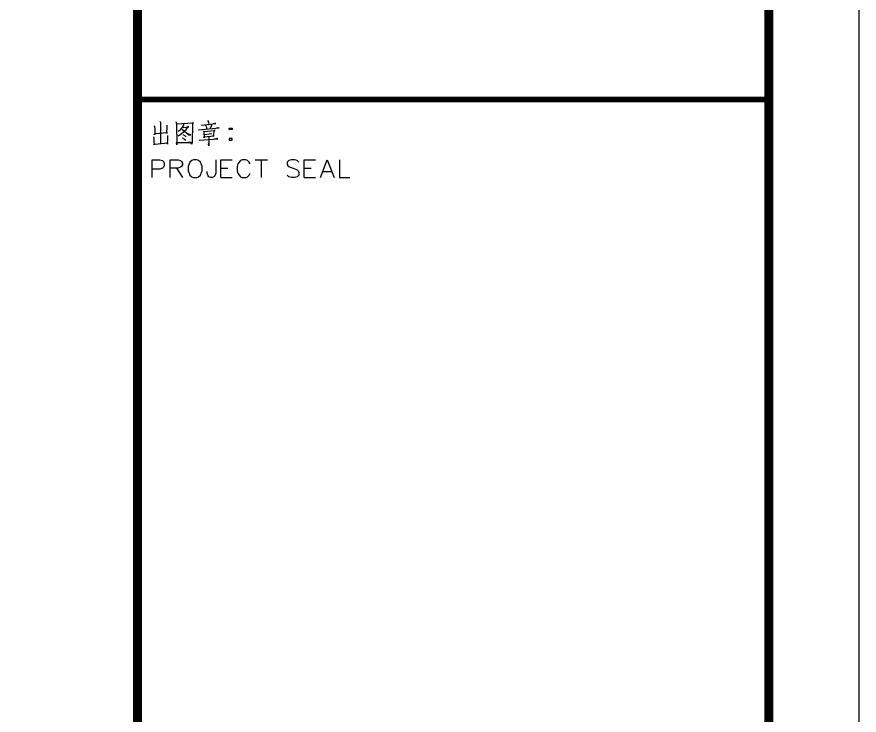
# Model space of a CAD drawing. Extents: x 1417642 to 3570900, y 124798 to 1191112.
# Drawn here: x 1604335 to 1618342, y 738331 to 749940 of the extents above; entities that cross this region are included whole.
import ezdxf

# ---------------------------------------------------------------- set-up
doc = ezdxf.new("R2010")
doc.units = 0
doc.header["$LTSCALE"] = 1000
doc.header["$MEASUREMENT"] = 0
doc.layers.add('PUB_TITLE', color=4, linetype='CONTINUOUS')
doc.layers.add('图戳', color=211, linetype='CONTINUOUS')

msp = doc.modelspace()

# ---------------------------------------------------------------- linework, layer by layer
at = {"layer": 'PUB_TITLE'}
msp.add_lwpolyline([(1417642.3, 635398.4), (1618342.3, 635398.4), (1618342.3, 761548.4), (1417642.3, 761548.4)], close=True, dxfattribs=at)
at = {"layer": 'PUB_TITLE', "const_width": 150}
msp.add_lwpolyline([(1421392.3, 636898.4), (1616842.3, 636898.4), (1616842.3, 760048.4), (1421392.3, 760048.4)], close=True, dxfattribs=at)
at = {"layer": '图戳'}
msp.add_line((1616842.3, 636898.4), (1616842.3, 760048.4), dxfattribs=at)
for points, const_width in [([(1606342.3, 760048.4), (1606342.3, 636898.4)], 150), ([(1606342.3, 748565.9), (1616842.3, 748565.9)], 90)]:
    msp.add_lwpolyline(points, dxfattribs=dict(at, const_width=const_width))
for points in [[(1606714.6, 748199.7), (1606728.3, 748182.6), (1606721.4, 748186), (1606724.8, 747834.3)], [(1606980.9, 748199.7), (1606987.7, 748158.7), (1606994.6, 747813.9), (1606991.2, 747851.4), (1607230.2, 747851.4), (1607213.1, 747854.8), (1607179, 747851.4)], [(1606991.2, 748158.7), (1607271.1, 748179.2), (1607260.9, 748186), (1607254.1, 748158.7), (1607250.7, 747858.2), (1607247.2, 747824.1), (1607226.8, 747851.4)], [(1607103.8, 748155.3), (1607103.8, 748138.2), (1607073.1, 748087), (1607035.5, 748046), (1607018.5, 748032.4)], [(1607400.9, 748138.2), (1607643.3, 748165.5), (1607629.6, 748165.5), (1607598.9, 748158.7)], [(1607503.3, 748216.7), (1607520.4, 748189.4), (1607523.8, 748186), (1607523.8, 748165.5)], [(1606615.6, 748134.8), (1606622.4, 748114.3), (1606629.2, 748066.5), (1606629.2, 748022.1), (1606625.8, 747977.7), (1606622.4, 747994.8), (1606646.3, 747998.2), (1606830.7, 748018.7), (1606830.7, 747998.2), (1606834.1, 748114.3), (1606834.1, 748141.6)], [(1607086.8, 748104.1), (1607100.4, 748100.7), (1607192.6, 748110.9), (1607182.4, 748121.1), (1607138, 748056.3), (1607103.8, 748025.5), (1607076.5, 747998.2), (1607045.8, 747974.3), (1607011.6, 747957.3)], [(1607079.9, 748066.5), (1607090.2, 748066.5), (1607192.6, 747981.2), (1607230.2, 747981.2), (1607192.6, 747988), (1607175.5, 747994.8)], [(1607356.5, 748059.7), (1607363.3, 748059.7), (1607701.4, 748093.8), (1607687.7, 748097.2), (1607657, 748090.4)], [(1607435, 748046), (1607441.9, 748025.5), (1607452.1, 747926.5), (1607445.3, 747947), (1607616, 747964.1), (1607605.7, 747960.7), (1607619.4, 748059.7), (1607622.8, 748046), (1607441.9, 748029)], [(1607472.6, 748141.6), (1607486.2, 748104.1), (1607486.2, 748076.8)], [(1607568.2, 748148.5), (1607571.6, 748134.8), (1607551.1, 748083.6)], [(1607916.5, 748090.4), (1607916.5, 748066.5), (1607865.2, 748066.5), (1607865.2, 748090.4), (1607916.5, 748090.4), (1607916.5, 748090.4)], [(1606605.3, 747947), (1606612.2, 747919.7), (1606612.2, 747868.5), (1606615.6, 747813.9), (1606605.3, 747824.1), (1606632.7, 747824.1), (1606837.5, 747844.6), (1606840.9, 747820.7), (1606844.3, 747899.2), (1606847.8, 747947), (1606844.3, 747967.5)], [(1607083.4, 747926.5), (1607124.3, 747906), (1607144.8, 747889)], [(1607097, 747984.6), (1607131.2, 747960.7), (1607148.2, 747943.6)], [(1607366.7, 747892.4), (1607677.5, 747912.9), (1607660.4, 747916.3), (1607619.4, 747906)], [(1607448.7, 747984.6), (1607578.4, 747998.2)], [(1607527.2, 747947), (1607527.2, 747793.4), (1607523.8, 747817.3), (1607527.2, 747841.2)], [(1607865.2, 747916.3), (1607865.2, 747892.4), (1607916.5, 747892.4), (1607916.5, 747916.3), (1607865.2, 747916.3), (1607865.2, 747916.3)], [(1606584.9, 747267.6), (1606584.9, 747564.6), (1606714.6, 747564.6), (1606759, 747550.9), (1606772.6, 747537.3), (1606786.3, 747510), (1606786.3, 747465.6), (1606772.6, 747438.3), (1606759, 747424.6), (1606714.6, 747407.5), (1606584.9, 747407.5)], [(1606885.3, 747267.6), (1606885.3, 747564.6), (1607015.1, 747564.6), (1607056, 747550.9), (1607073.1, 747537.3), (1607086.8, 747510), (1607086.8, 747479.2), (1607073.1, 747451.9), (1607056, 747438.3), (1607015.1, 747424.6), (1606885.3, 747424.6)], [(1607271.1, 747564.6), (1607243.8, 747550.9), (1607213.1, 747523.6), (1607199.4, 747496.3), (1607185.8, 747451.9), (1607185.8, 747380.2), (1607199.4, 747339.3), (1607213.1, 747308.5), (1607243.8, 747281.2), (1607271.1, 747267.6), (1607329.2, 747267.6), (1607356.5, 747281.2), (1607387.2, 747308.5), (1607400.9, 747339.3), (1607414.5, 747380.2), (1607414.5, 747451.9), (1607400.9, 747496.3), (1607387.2, 747523.6), (1607356.5, 747550.9), (1607329.2, 747564.6), (1607271.1, 747564.6), (1607271.1, 747564.6)], [(1607643.3, 747564.6), (1607643.3, 747339.3), (1607629.6, 747294.9), (1607612.6, 747281.2), (1607585.3, 747267.6), (1607557.9, 747267.6), (1607527.2, 747281.2), (1607513.6, 747294.9), (1607499.9, 747339.3), (1607499.9, 747366.6)], [(1607728.7, 747267.6), (1607728.7, 747564.6), (1607913, 747564.6)], [(1608213.5, 747496.3), (1608199.8, 747523.6), (1608169.1, 747550.9), (1608141.8, 747564.6), (1608083.8, 747564.6), (1608056.4, 747550.9), (1608029.1, 747523.6), (1608012.1, 747496.3), (1607998.4, 747451.9), (1607998.4, 747380.2), (1608012.1, 747339.3), (1608029.1, 747308.5), (1608056.4, 747281.2), (1608083.8, 747267.6), (1608141.8, 747267.6), (1608169.1, 747281.2), (1608199.8, 747308.5), (1608213.5, 747339.3)], [(1608298.9, 747564.6), (1608500.3, 747564.6)], [(1608397.9, 747564.6), (1608397.9, 747267.6)], [(1609026.1, 747523.6), (1608998.8, 747550.9), (1608954.4, 747564.6), (1608899.8, 747564.6), (1608855.4, 747550.9), (1608828.1, 747523.6), (1608828.1, 747496.3), (1608841.8, 747465.6), (1608855.4, 747451.9), (1608882.7, 747438.3), (1608971.5, 747407.5), (1608998.8, 747393.9), (1609012.5, 747380.2), (1609026.1, 747352.9), (1609026.1, 747308.5), (1608998.8, 747281.2), (1608954.4, 747267.6), (1608899.8, 747267.6), (1608855.4, 747281.2), (1608828.1, 747308.5)], [(1609111.5, 747267.6), (1609111.5, 747564.6), (1609299.3, 747564.6)], [(1609384.6, 747267.6), (1609497.3, 747564.6), (1609613.4, 747267.6)], [(1609698.8, 747564.6), (1609698.8, 747267.6), (1609869.5, 747267.6)], [(1606987.7, 747424.6), (1607086.8, 747267.6)], [(1607728.7, 747424.6), (1607841.3, 747424.6)], [(1609111.5, 747424.6), (1609227.6, 747424.6)], [(1609425.6, 747366.6), (1609569, 747366.6)], [(1607728.7, 747267.6), (1607913, 747267.6)], [(1609111.5, 747267.6), (1609299.3, 747267.6)]]:
    msp.add_lwpolyline(points, dxfattribs=at)

doc.saveas('drawing.dxf')
